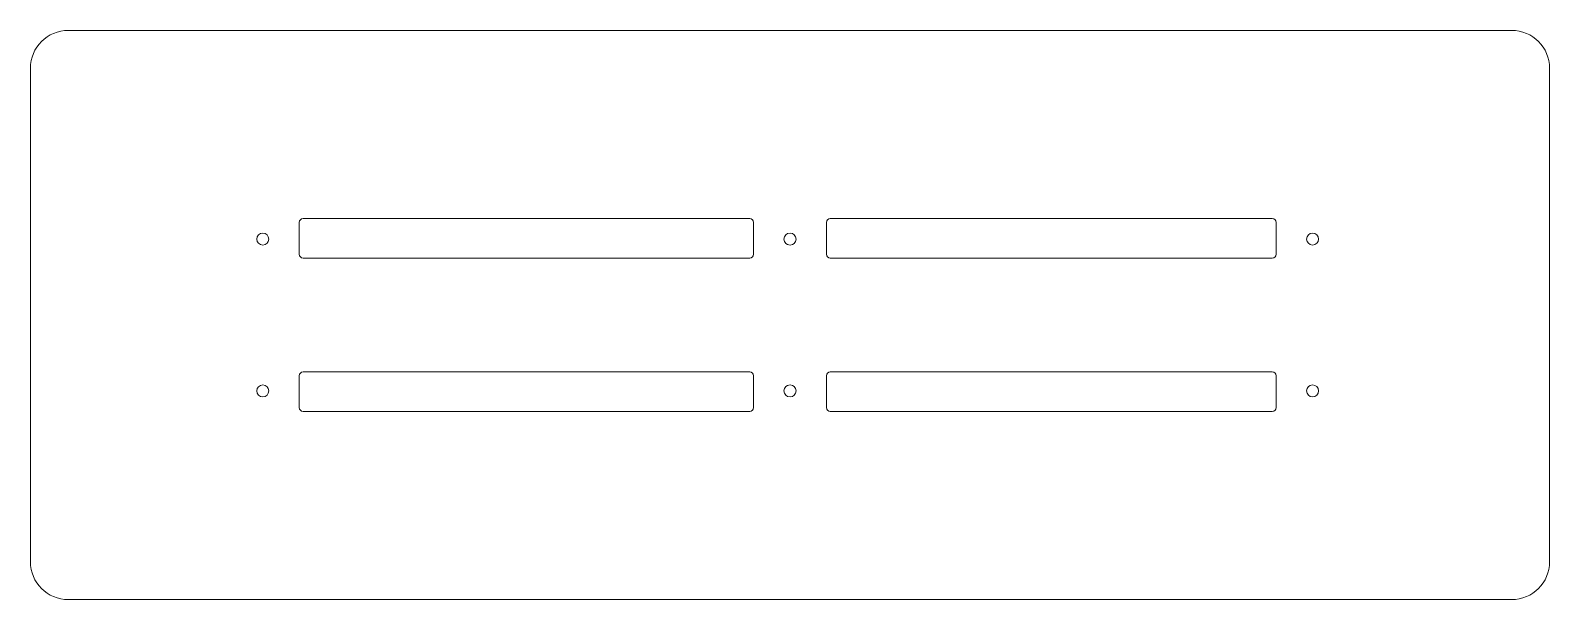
# Model space of a CAD drawing. Header units: millimetres. Extents: x -200 to 200, y -75 to 75.
import ezdxf

# ---------------------------------------------------------------- set-up
doc = ezdxf.new("R2010")
doc.units = ezdxf.units.MM

msp = doc.modelspace()

# ---------------------------------------------------------------- linework, layer by layer
at = {"color": 7, "linetype": 'Continuous', "lineweight": 15}
for p, q in [((190, 75), (-190, 75)), ((-200, 65), (-200, -65)), ((200, -65), (200, 65)), ((-129.2, 24.4), (-129.2, 16)), ((-10.6, 25.4), (-128.2, 25.4)), ((-9.6, 16), (-9.6, 24.4)), ((9.6, 24.4), (9.6, 16)), ((126.99, 25.4), (10.6, 25.4)), ((127.99, 16), (127.99, 24.4)), ((-128.2, 15), (-10.6, 15)), ((10.6, 15), (126.99, 15)), ((-129.2, -16), (-129.2, -24.4)), ((-10.6, -15), (-128.2, -15)), ((-9.6, -24.4), (-9.6, -16)), ((9.6, -16), (9.6, -24.4)), ((126.99, -15), (10.6, -15)), ((127.99, -24.4), (127.99, -16)), ((-128.2, -25.4), (-10.6, -25.4)), ((10.6, -25.4), (126.99, -25.4)), ((-190, -75), (190, -75))]:
    msp.add_line(p, q, dxfattribs=at)
for centre, radius in [((-138.8, 20), 1.57), ((0, 20), 1.58), ((137.59, 20), 1.57), ((-138.8, -20), 1.57), ((0, -20), 1.58), ((137.59, -20), 1.58)]:
    msp.add_circle(centre, radius, dxfattribs=at)
for centre, radius, start, end in [((-190, 65), 10, 90, 180), ((190, 65), 10, 0, 90), ((-128.2, 24.4), 1, 90, 180), ((-10.6, 24.4), 1, 0, 90), ((10.6, 24.4), 1, 90, 180), ((126.99, 24.4), 1, 0, 90), ((-128.2, 16), 1, 180, 270), ((-10.6, 16), 1, 270, 0), ((10.6, 16), 1, 180, 270), ((126.99, 16), 1, 270, 0), ((-128.2, -16), 1, 90, 180), ((-10.6, -16), 1, 0, 90), ((10.6, -16), 1, 90, 180), ((126.99, -16), 1, 0, 90), ((-128.2, -24.4), 1, 180, 270), ((-10.6, -24.4), 1, 270, 0), ((10.6, -24.4), 1, 180, 270), ((126.99, -24.4), 1, 270, 0), ((-190, -65), 10, 180, 270), ((190, -65), 10, 270, 0)]:
    msp.add_arc(centre, radius, start, end, dxfattribs=at)

doc.saveas('drawing.dxf')
